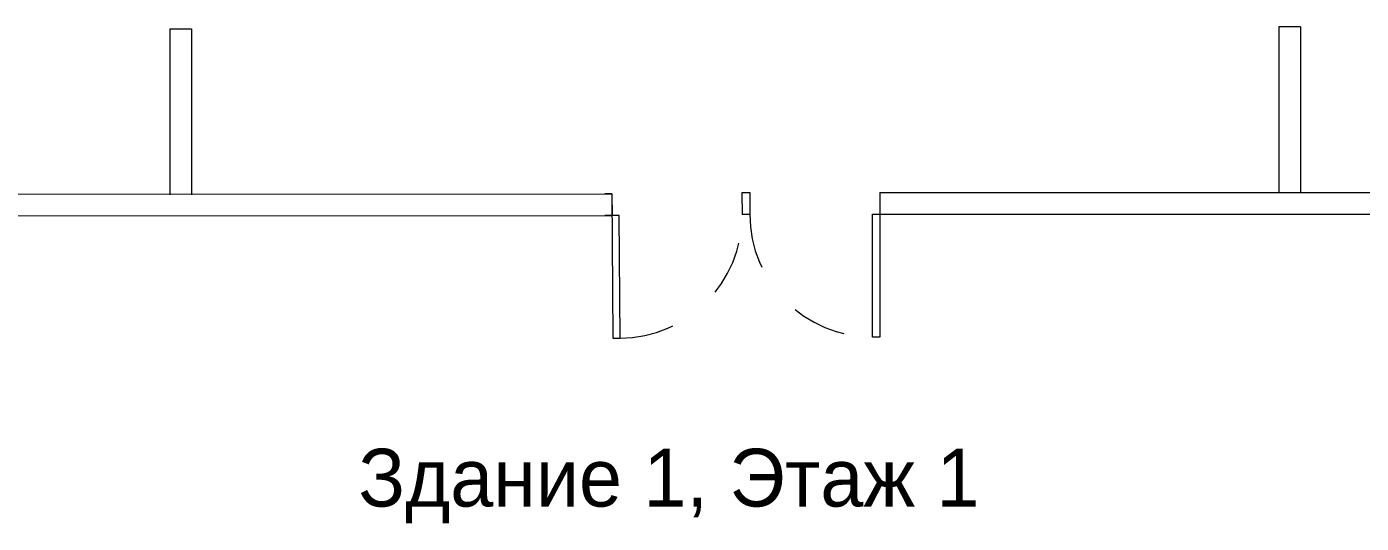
# Paper-space layout 'office1 floor1' of a CAD drawing. Header units: inches. Extents: x 0.3 to 10.8, y 1.4 to 4.2.
# Drawn here: x 4.247 to 6.69, y 1.426 to 2.335 of the extents above; entities that cross this region are included whole.
import ezdxf

# ---------------------------------------------------------------- set-up
doc = ezdxf.new("R2010")
doc.units = ezdxf.units.IN
doc.header["$MEASUREMENT"] = 0
doc.linetypes.add('DASHED', pattern=[0.75, 0.5, -0.25])
for name, color, linetype, lineweight in [('7', 4, 'Continuous', 5), ('WALL 1 100', 250, 'Continuous', 9), ('окно', 7, 'Continuous', 9)]:
    doc.layers.add(name, color=color, linetype=linetype, lineweight=lineweight)
doc.layers.add('DOOR WINDOW 1 100', color=7, linetype='Continuous', lineweight=5, true_color=0x666666)
doc.styles.add('SS Projects_100_notes', font='', dxfattribs={"height": 0.4})
doc.styles.get('SS Projects_100_notes').set_extended_font_data('Bahnschrift')

psp = doc.layouts.new('office1 floor1')

# ---------------------------------------------------------------- linework, layer by layer
at = {"layer": '7', "color": 8, "linetype": 'DASHED', "ltscale": 0.2}
for centre, start, end in [((5.3314, 1.9896), 270.4014, 0.4014), ((5.7951, 1.9918), 180, 270)]:
    psp.add_arc(centre, 0.2248, start, end, dxfattribs=at)
at = {"layer": 'DOOR WINDOW 1 100'}
for p, q in [((5.3179, 2.0292), (5.3047, 2.0291)), ((5.3179, 2.0292), (5.3198, 1.7647)), ((5.5692, 2.0309), (5.556, 2.0308)), ((5.556, 2.0308), (5.5563, 1.9912)), ((5.557, 2.0314), (5.5703, 2.0314)), ((5.5703, 2.0314), (5.5703, 1.9918)), ((5.8083, 2.0314), (5.8215, 2.0314)), ((5.8083, 2.0314), (5.8083, 1.7669)), ((5.3314, 1.9896), (5.305, 1.9894)), ((5.333, 1.7648), (5.3314, 1.9896)), ((5.5695, 1.9913), (5.5563, 1.9912)), ((5.557, 1.9918), (5.5703, 1.9918)), ((5.7951, 1.7669), (5.7951, 1.9918)), ((5.7951, 1.9918), (5.8215, 1.9918)), ((5.3198, 1.7647), (5.333, 1.7648)), ((5.8083, 1.7669), (5.7951, 1.7669))]:
    psp.add_line(p, q, dxfattribs=at)
at = {"layer": 'WALL 1 100', "color": 0}
for p, q in [((4.5087, 2.3312), (4.5087, 2.0271)), ((4.5087, 2.3312), (4.5484, 2.3312)), ((4.5484, 2.3312), (4.5484, 2.0271)), ((6.5386, 2.3351), (6.5386, 2.0311)), ((6.5783, 2.3351), (6.5386, 2.3351)), ((6.5783, 2.3351), (6.5783, 2.031)), ((0.3193, 2.0269), (5.3179, 2.0292)), ((5.3179, 2.0292), (5.3182, 1.9894)), ((5.8083, 2.0314), (5.8083, 1.9912)), ((10.7678, 2.0308), (5.8083, 2.0311)), ((0.2796, 1.9872), (5.3182, 1.9894)), ((10.8075, 1.9912), (5.8083, 1.9912))]:
    psp.add_line(p, q, dxfattribs=at)

# ---------------------------------------------------------------- texts
at = {"layer": 'окно', "color": 7, "linetype": 'ByBlock', "lineweight": 0, "insert": (4.8539, 1.5625), "char_height": 0.105798, "attachment_point": 1, "style": 'SS Projects_100_notes'}
psp.add_mtext_dynamic_manual_height_columns('Здание 1, Этаж 1', width=1.529897, gutter_width=0.2645, heights=[0.0635], dxfattribs=at)

doc.saveas('drawing.dxf')
